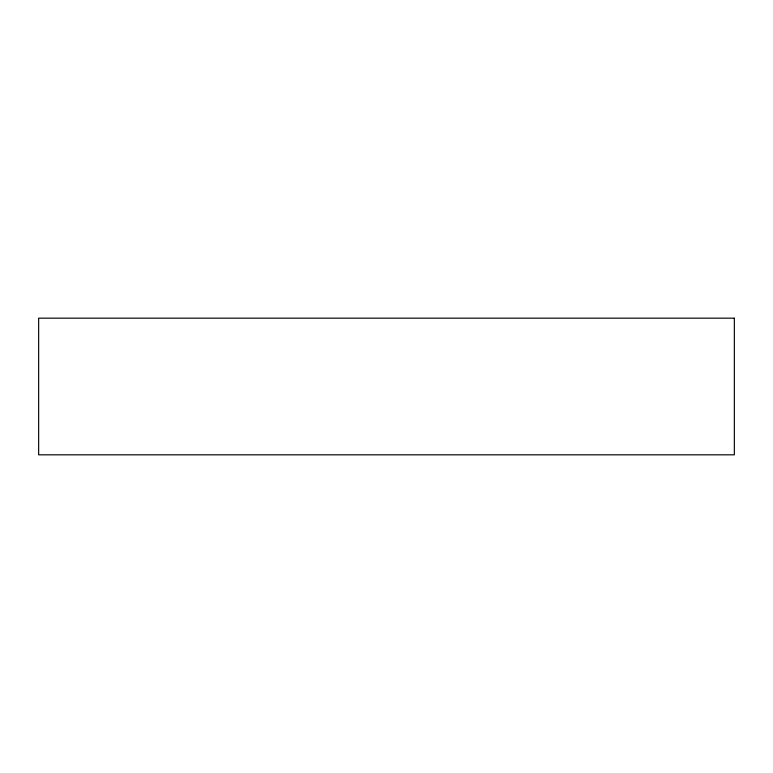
<?xml version="1.0" encoding="UTF-8"?>
<svg xmlns="http://www.w3.org/2000/svg" width="773" height="773" viewBox="0 0 773 773"><rect width="100%" height="100%" fill="white"/><g stroke="black" fill="none" stroke-linecap="round" stroke-linejoin="round"><path stroke-width="1.16" d="M734.35 318.176L38.65 318.176L38.65 454.824L734.35 454.824L734.35 318.176"/></g></svg>
